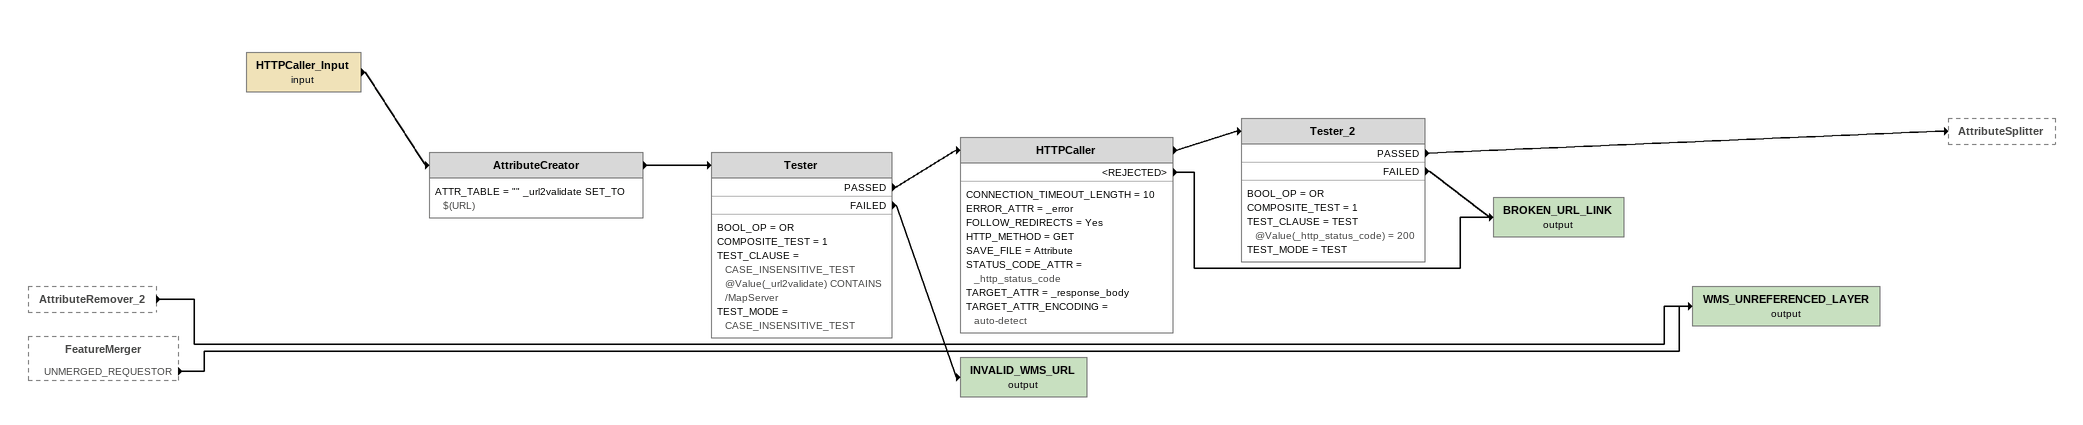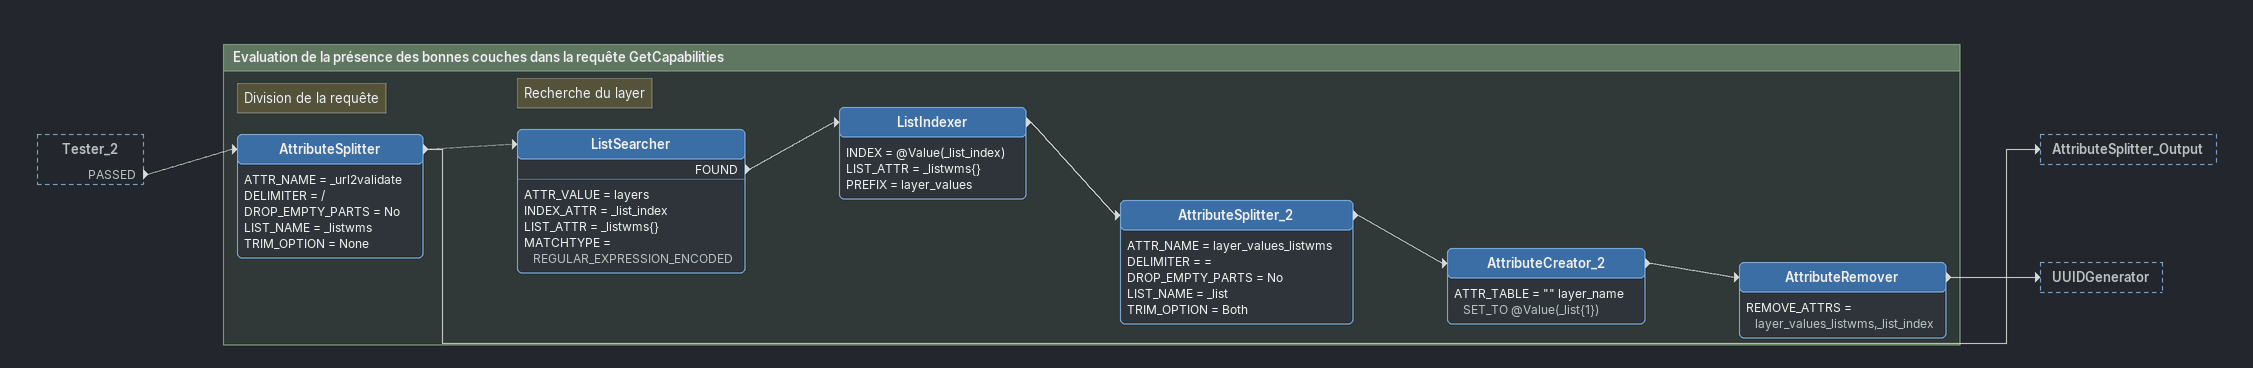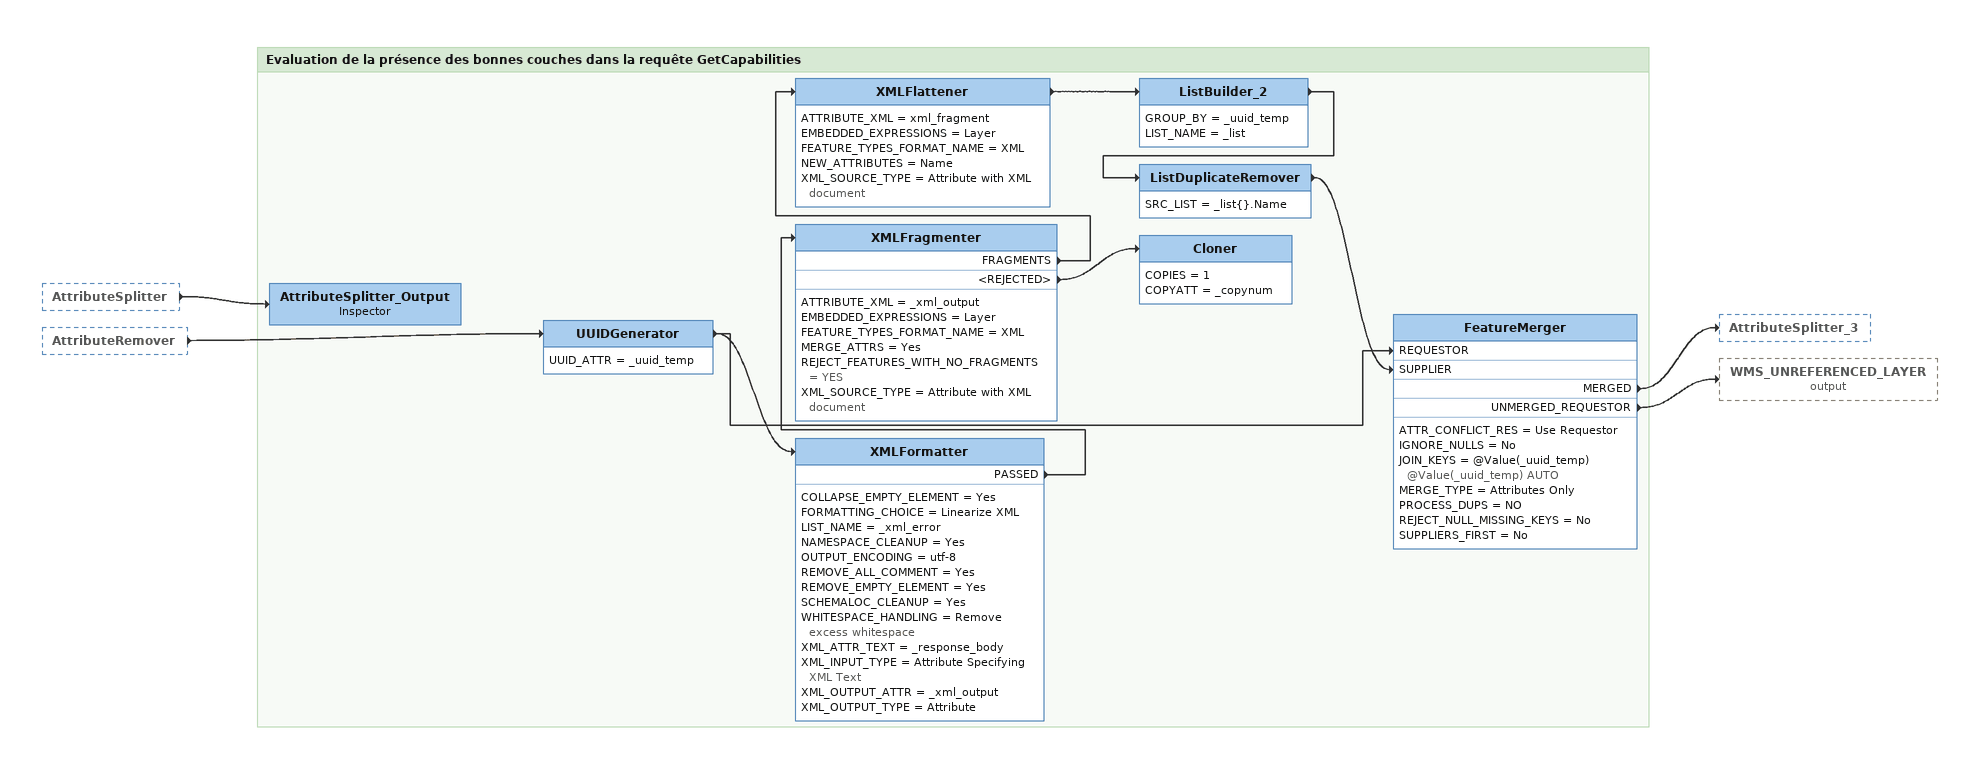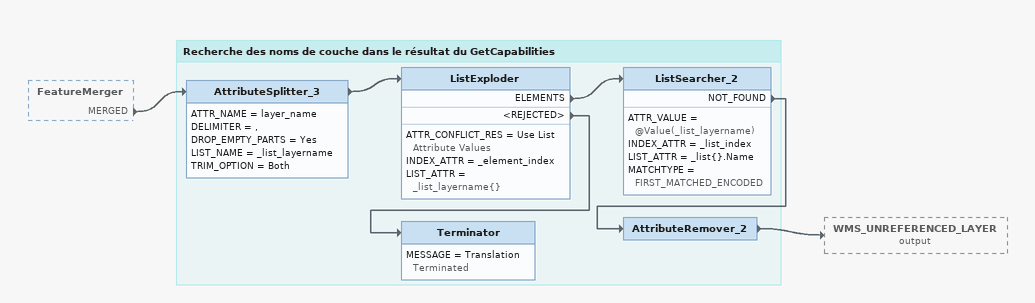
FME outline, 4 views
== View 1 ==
AttributeRemover_2 [outside]
    -> WMS_UNREFERENCED_LAYER (output)
FeatureMerger [outside]
    UNMERGED_REQUESTOR -> WMS_UNREFERENCED_LAYER (output)
HTTPCaller_Input (input)
    -> AttributeCreator
AttributeCreator
    ATTR_TABLE = "" _url2validate SET_TO $(URL)
    -> Tester
Tester
    BOOL_OP = OR
    COMPOSITE_TEST = 1
    TEST_CLAUSE = CASE_INSENSITIVE_TEST @Value(_url2validate) CONTAINS /MapServer
    TEST_MODE = CASE_INSENSITIVE_TEST
    PASSED -> HTTPCaller
    FAILED -> INVALID_WMS_URL (output)
HTTPCaller
    CONNECTION_TIMEOUT_LENGTH = 10
    ERROR_ATTR = _error
    FOLLOW_REDIRECTS = Yes
    HTTP_METHOD = GET
    SAVE_FILE = Attribute
    STATUS_CODE_ATTR = _http_status_code
    TARGET_ATTR = _response_body
    TARGET_ATTR_ENCODING = auto-detect
    -> Tester_2
    <REJECTED> -> BROKEN_URL_LINK (output)
Tester_2
    BOOL_OP = OR
    COMPOSITE_TEST = 1
    TEST_CLAUSE = TEST @Value(_http_status_code) = 200
    TEST_MODE = TEST
    PASSED -> AttributeSplitter
    FAILED -> BROKEN_URL_LINK (output)
WMS_UNREFERENCED_LAYER (output)
BROKEN_URL_LINK (output)
INVALID_WMS_URL (output)

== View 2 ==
Tester_2 [outside]
    PASSED -> AttributeSplitter

Bookmark: Evaluation de la présence des bonnes couches dans la requête GetCapabilities
Note: Division de la requête
AttributeSplitter
    ATTR_NAME = _url2validate
    DELIMITER = /
    DROP_EMPTY_PARTS = No
    LIST_NAME = _listwms
    TRIM_OPTION = None
    -> ListSearcher [off]
    -> AttributeSplitter_Output
Note: Recherche du layer
ListSearcher
    ATTR_VALUE = layers
    INDEX_ATTR = _list_index
    LIST_ATTR = _listwms{}
    MATCHTYPE = REGULAR_EXPRESSION_ENCODED
    FOUND -> ListIndexer
ListIndexer
    INDEX = @Value(_list_index)
    LIST_ATTR = _listwms{}
    PREFIX = layer_values
    -> AttributeSplitter_2
AttributeSplitter_2
    ATTR_NAME = layer_values_listwms
    DELIMITER = =
    DROP_EMPTY_PARTS = No
    LIST_NAME = _list
    TRIM_OPTION = Both
    -> AttributeCreator_2
AttributeCreator_2
    ATTR_TABLE = "" layer_name SET_TO @Value(_list{1})
    -> AttributeRemover
AttributeRemover
    REMOVE_ATTRS = layer_values_listwms,_list_index
    -> UUIDGenerator

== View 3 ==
AttributeSplitter [outside]
    -> AttributeSplitter_Output
AttributeRemover [outside]
    -> UUIDGenerator

Bookmark: Evaluation de la présence des bonnes couches dans la requête GetCapabilities
UUIDGenerator
    UUID_ATTR = _uuid_temp
    -> XMLFormatter
    -> FeatureMerger [REQUESTOR]
XMLFormatter
    COLLAPSE_EMPTY_ELEMENT = Yes
    FORMATTING_CHOICE = Linearize XML
    LIST_NAME = _xml_error
    NAMESPACE_CLEANUP = Yes
    OUTPUT_ENCODING = utf-8
    REMOVE_ALL_COMMENT = Yes
    REMOVE_EMPTY_ELEMENT = Yes
    SCHEMALOC_CLEANUP = Yes
    WHITESPACE_HANDLING = Remove excess whitespace
    XML_ATTR_TEXT = _response_body
    XML_INPUT_TYPE = Attribute Specifying XML Text
    XML_OUTPUT_ATTR = _xml_output
    XML_OUTPUT_TYPE = Attribute
    PASSED -> XMLFragmenter
XMLFragmenter
    ATTRIBUTE_XML = _xml_output
    EMBEDDED_EXPRESSIONS = Layer
    FEATURE_TYPES_FORMAT_NAME = XML
    MERGE_ATTRS = Yes
    REJECT_FEATURES_WITH_NO_FRAGMENTS = YES
    XML_SOURCE_TYPE = Attribute with XML document
    FRAGMENTS -> XMLFlattener
    <REJECTED> -> Cloner
XMLFlattener
    ATTRIBUTE_XML = xml_fragment
    EMBEDDED_EXPRESSIONS = Layer
    FEATURE_TYPES_FORMAT_NAME = XML
    NEW_ATTRIBUTES = Name
    XML_SOURCE_TYPE = Attribute with XML document
    -> ListBuilder_2
ListBuilder_2
    GROUP_BY = _uuid_temp
    LIST_NAME = _list
    -> ListDuplicateRemover
ListDuplicateRemover
    SRC_LIST = _list{}.Name
    -> FeatureMerger [SUPPLIER]
FeatureMerger
    ATTR_CONFLICT_RES = Use Requestor
    IGNORE_NULLS = No
    JOIN_KEYS = @Value(_uuid_temp) @Value(_uuid_temp) AUTO
    MERGE_TYPE = Attributes Only
    PROCESS_DUPS = NO
    REJECT_NULL_MISSING_KEYS = No
    SUPPLIERS_FIRST = No
    MERGED -> AttributeSplitter_3
    UNMERGED_REQUESTOR -> WMS_UNREFERENCED_LAYER (output)
Cloner
    COPIES = 1
    COPYATT = _copynum
AttributeSplitter_Output: Inspector

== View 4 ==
FeatureMerger [outside]
    MERGED -> AttributeSplitter_3

Bookmark: Recherche des noms de couche dans le résultat du GetCapabilities
AttributeSplitter_3
    ATTR_NAME = layer_name
    DELIMITER = ,
    DROP_EMPTY_PARTS = Yes
    LIST_NAME = _list_layername
    TRIM_OPTION = Both
    -> ListExploder
ListExploder
    ATTR_CONFLICT_RES = Use List Attribute Values
    INDEX_ATTR = _element_index
    LIST_ATTR = _list_layername{}
    ELEMENTS -> ListSearcher_2
    <REJECTED> -> Terminator
ListSearcher_2
    ATTR_VALUE = @Value(_list_layername)
    INDEX_ATTR = _list_index
    LIST_ATTR = _list{}.Name
    MATCHTYPE = FIRST_MATCHED_ENCODED
    NOT_FOUND -> AttributeRemover_2
AttributeRemover_2
    -> WMS_UNREFERENCED_LAYER (output)
Terminator
    MESSAGE = Translation Terminated
